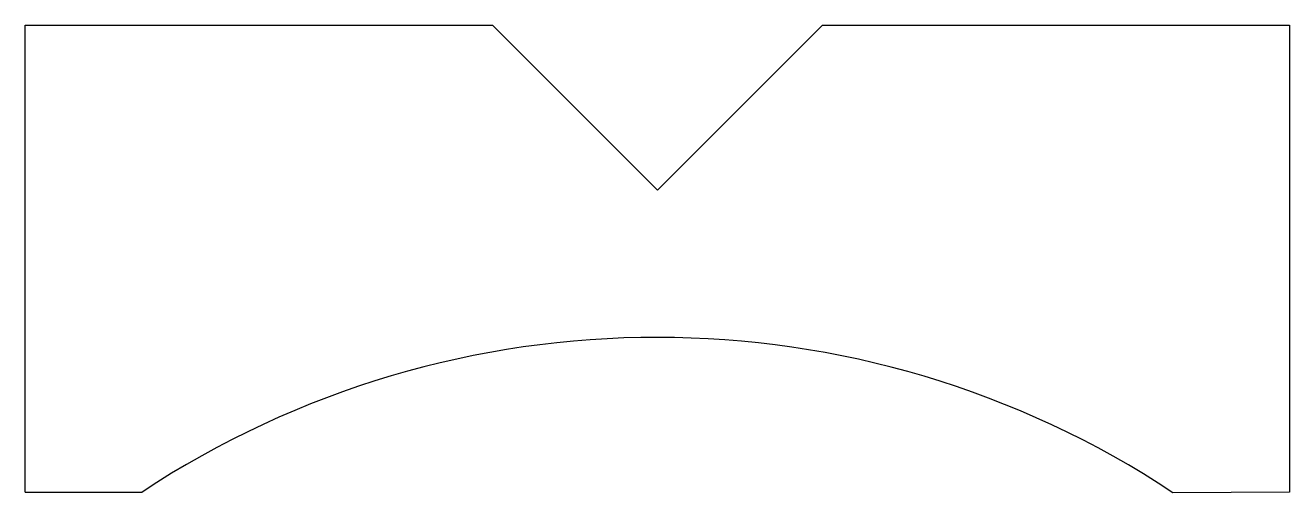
# Model space of a CAD drawing. Header units: millimetres. Extents: x 5 to 113, y 5 to 45.
import ezdxf

# ---------------------------------------------------------------- set-up
doc = ezdxf.new("R2010")
doc.units = ezdxf.units.MM

msp = doc.modelspace()

# ---------------------------------------------------------------- linework, layer by layer
for p, q in [((5, 5.05), (5, 45.05)), ((5, 45.05), (45, 45.05)), ((45, 45.05), (59.14, 30.91)), ((59.14, 30.91), (73.28, 45.05)), ((73.28, 45.05), (113.28, 45.05)), ((113.28, 45.05), (113.28, 5.05)), ((5, 5.05), (15, 5.05)), ((113.28, 5.05), (103.28, 5))]:
    msp.add_line(p, q)
msp.add_arc((59.1, -61.69), 80, 56.4771, 123.4552)

doc.saveas('drawing.dxf')
